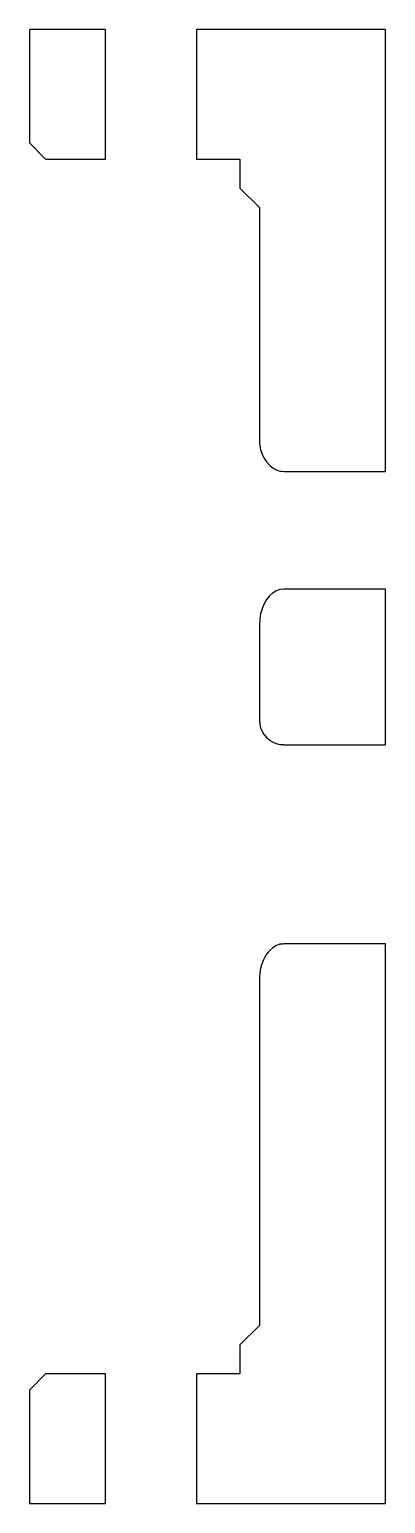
# Model space of a CAD drawing. Header units: metres. Extents: x 0 to 47.5, y 0 to 45.5.
# Drawn here: x 0 to 11, y 0 to 45.5 of the extents above.
import ezdxf

# ---------------------------------------------------------------- set-up
doc = ezdxf.new("R2010")
doc.units = ezdxf.units.M

msp = doc.modelspace()

# ---------------------------------------------------------------- linework, layer by layer
for p, q in [((2.3476, 45.5), (0, 45.5)), ((0, 45.5), (0, 42)), ((2.3476, 41.5), (2.3476, 45.5)), ((11, 45.5), (5.15956, 45.5)), ((5.15956, 45.5), (5.15956, 41.5)), ((11, 31.8568), (11, 45.5)), ((0, 42), (0.5, 41.5)), ((0.5, 41.5), (2.3476, 41.5)), ((5.15956, 41.5), (6.5, 41.5)), ((6.5, 41.5), (6.5, 40.6041)), ((6.5, 40.6041), (7.10409, 40)), ((7.10409, 40), (7.10409, 32.7989)), ((7.10409, 32.7989), (7.10766, 32.7446)), ((7.10766, 32.7446), (7.11332, 32.6584)), ((7.11332, 32.6584), (7.1287, 32.5817)), ((7.1287, 32.5817), (7.14079, 32.5215)), ((7.14079, 32.5215), (7.17406, 32.4253)), ((7.17406, 32.4253), (7.18583, 32.3913)), ((7.18583, 32.3913), (7.24214, 32.2813)), ((7.24214, 32.2813), (7.24732, 32.2712)), ((7.24732, 32.2712), (7.28653, 32.2162)), ((7.28653, 32.2162), (7.32376, 32.1567)), ((7.32376, 32.1567), (7.33269, 32.1463)), ((7.33269, 32.1463), (7.41325, 32.0524)), ((7.41325, 32.0524), (7.44063, 32.0295)), ((7.44063, 32.0295), (7.51359, 31.9684)), ((7.51359, 31.9684), (7.55769, 31.9435)), ((7.55769, 31.9435), (7.62232, 31.9069)), ((7.62232, 31.9069), (7.67871, 31.8885)), ((7.67871, 31.8885), (7.73676, 31.8694)), ((7.73676, 31.8694), (7.79934, 31.8627)), ((7.79934, 31.8627), (7.85409, 31.8568)), ((7.85409, 31.8568), (11, 31.8568)), ((7.73579, 28.2106), (7.62232, 28.1707)), ((7.73676, 28.2109), (7.73579, 28.2106)), ((7.85409, 28.2244), (7.73676, 28.2109)), ((11, 28.2244), (7.85409, 28.2244)), ((11, 23.4239), (11, 28.2244)), ((7.24581, 27.7685), (7.18583, 27.6253)), ((7.24732, 27.7721), (7.24581, 27.7685)), ((7.32224, 27.9004), (7.24732, 27.7721)), ((7.32376, 27.903), (7.32224, 27.9004)), ((7.41184, 28.0131), (7.32376, 27.903)), ((7.41325, 28.0149), (7.41184, 28.0131)), ((7.51235, 28.1037), (7.41325, 28.0149)), ((7.51359, 28.1048), (7.51235, 28.1037)), ((7.62124, 28.1701), (7.51359, 28.1048)), ((7.62232, 28.1707), (7.62124, 28.1701)), ((7.13981, 27.4602), (7.11332, 27.2987)), ((7.14079, 27.4662), (7.13981, 27.4602)), ((7.18448, 27.6205), (7.14079, 27.4662)), ((7.18583, 27.6253), (7.18448, 27.6205)), ((7.11293, 27.2915), (7.10409, 27.1271)), ((7.10409, 27.1271), (7.10409, 24.1734)), ((7.11332, 27.2987), (7.11293, 27.2915)), ((7.10409, 24.1734), (7.11298, 24.0604)), ((7.11298, 24.0604), (7.11332, 24.0561)), ((7.11332, 24.0561), (7.13981, 23.9459)), ((7.13981, 23.9459), (7.14079, 23.9418)), ((7.14079, 23.9418), (7.18424, 23.837)), ((7.18424, 23.837), (7.18583, 23.8331)), ((7.18583, 23.8331), (7.24517, 23.7363)), ((7.24517, 23.7363), (7.24732, 23.7328)), ((7.24732, 23.7328), (7.32111, 23.6465)), ((7.32111, 23.6465), (7.32376, 23.6434)), ((7.32376, 23.6434), (7.41018, 23.5696)), ((7.41018, 23.5696), (7.41325, 23.567)), ((7.41325, 23.567), (7.51017, 23.5076)), ((7.51017, 23.5076), (7.51359, 23.5056)), ((7.51359, 23.5056), (7.61863, 23.4621)), ((7.61863, 23.4621), (7.62232, 23.4605)), ((7.62232, 23.4605), (7.73287, 23.434)), ((7.73287, 23.434), (7.73676, 23.4331)), ((7.73676, 23.4331), (7.85007, 23.4242)), ((7.85007, 23.4242), (7.85409, 23.4239)), ((7.85409, 23.4239), (11, 23.4239)), ((7.30142, 16.9148), (7.24732, 16.8221)), ((7.32376, 16.953), (7.30142, 16.9148)), ((7.38787, 17.0331), (7.32376, 16.953)), ((7.41325, 17.0649), (7.38787, 17.0331)), ((7.51359, 17.1548), (7.41325, 17.0649)), ((7.59283, 17.2029), (7.51359, 17.1548)), ((7.62232, 17.2207), (7.59283, 17.2029)), ((7.70612, 17.2502), (7.62232, 17.2207)), ((7.73676, 17.2609), (7.70612, 17.2502)), ((7.82285, 17.2709), (7.73676, 17.2609)), ((7.85409, 17.2744), (7.82285, 17.2709)), ((11, 17.2744), (7.85409, 17.2744)), ((11, 0), (11, 17.2744)), ((7.13186, 16.4617), (7.11332, 16.3487)), ((7.14079, 16.5162), (7.13186, 16.4617)), ((7.17172, 16.6254), (7.14079, 16.5162)), ((7.18583, 16.6753), (7.17172, 16.6254)), ((7.22874, 16.7777), (7.18583, 16.6753)), ((7.24732, 16.8221), (7.22874, 16.7777)), ((7.1102, 16.2907), (7.10409, 16.1771)), ((7.10409, 16.1771), (7.10409, 5.5)), ((7.11332, 16.3487), (7.1102, 16.2907)), ((7.10409, 5.5), (6.5, 4.89591)), ((6.5, 4.89591), (6.5, 4)), ((0.5, 4), (0, 3.5)), ((2.3476, 4), (0.5, 4)), ((2.3476, 0), (2.3476, 4)), ((6.5, 4), (5.15956, 4)), ((5.15956, 4), (5.15956, 0)), ((0, 3.5), (0, 0)), ((0, 0), (2.3476, 0)), ((5.15956, 0), (11, 0))]:
    msp.add_line(p, q)

doc.saveas('drawing.dxf')
